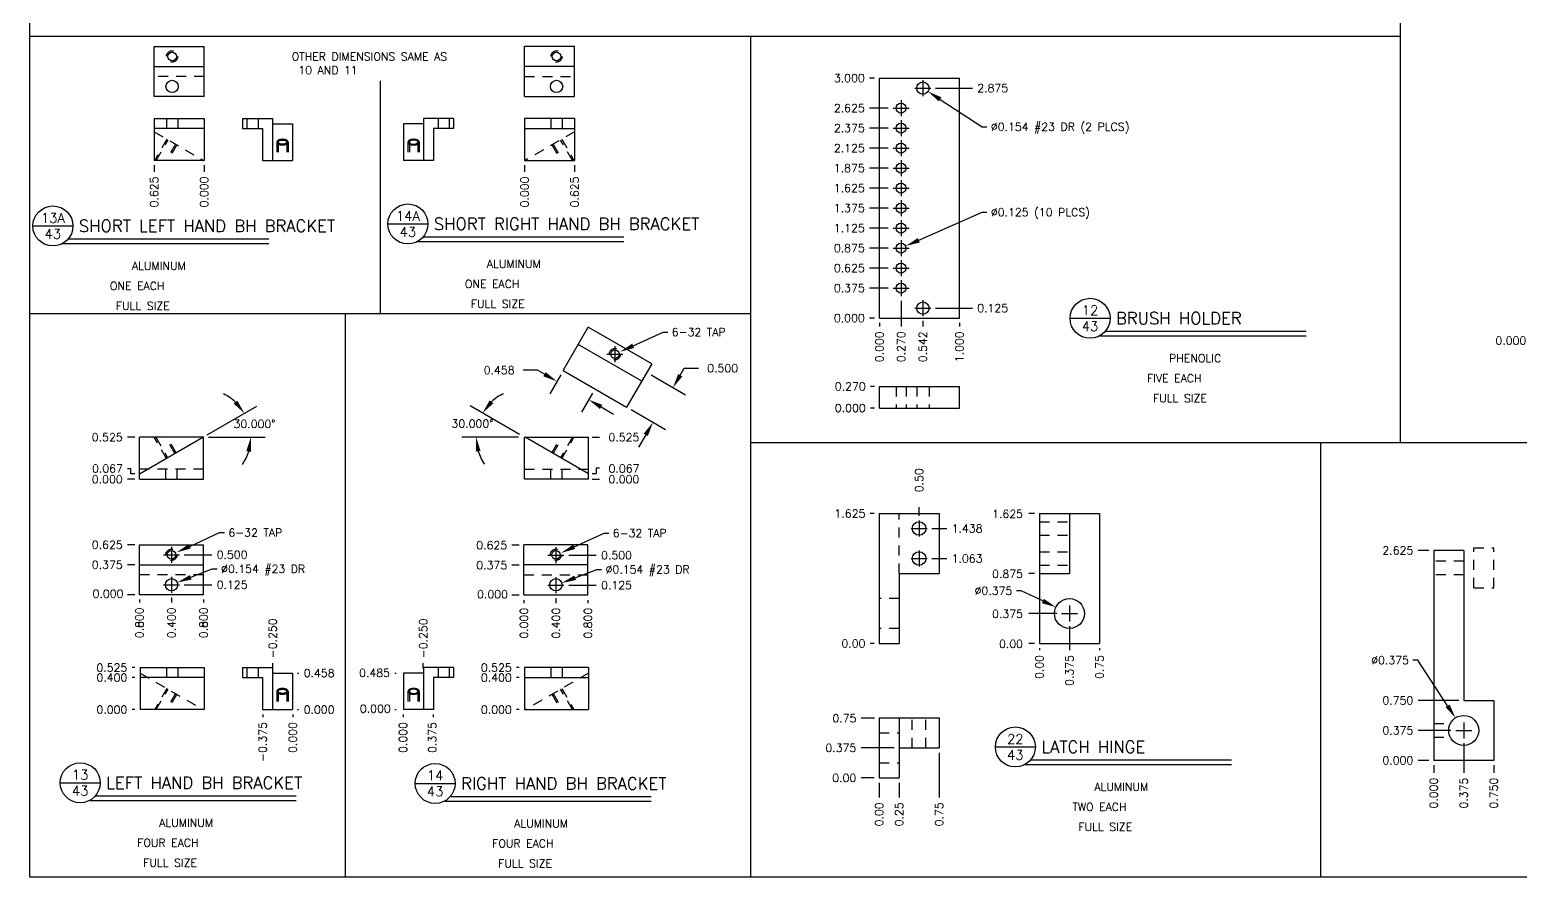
# Model space of a CAD drawing. Extents: x 0 to 33, y 0 to 21.2.
# Drawn here: x 0 to 18.62, y 0 to 10.59 of the extents above; entities that cross this region are included whole.
import ezdxf
from ezdxf.enums import TextEntityAlignment as Align

# ---------------------------------------------------------------- set-up
doc = ezdxf.new("R2010")
doc.units = 0
doc.header["$MEASUREMENT"] = 0
doc.linetypes.add('HIDDEN2', pattern=[0.1875, 0.125, -0.0625])
doc.layers.get('0').update_dxf_attribs({"linetype": 'CONTINUOUS'})
doc.layers.get('DEFPOINTS').update_dxf_attribs({"linetype": 'CONTINUOUS'})
for name, color, linetype in [('BHBRACKET', 3, 'CONTINUOUS'), ('BORDER', 5, 'CONTINUOUS'), ('BRUSHHOLDER', 3, 'CONTINUOUS'), ('DIM', 1, 'CONTINUOUS'), ('NFHIDDEN', 6, 'HIDDEN2'), ('OBJECT', 3, 'CONTINUOUS'), ('TEXT', 1, 'CONTINUOUS')]:
    doc.layers.add(name, color=color, linetype=linetype)
doc.styles.add('ROMANS', font='romans')
doc.styles.add('SIMPLEX', font='romans')
doc.dimstyles.get("Standard").update_dxf_attribs({"dimtxt": 0.1, "dimasz": 0.18, "dimexe": 0.18, "dimexo": 0.063, "dimgap": 0.1, "dimtad": 0, "dimtih": 1, "dimtoh": 1, "dimdec": 3, "dimzin": 0, "dimdsep": 46, "dimtxsty": 'SIMPLEX', "dimcen": 0.1, "dimclrd": 1, "dimclre": 1, "dimclrt": 1, "dimadec": 0, "dimazin": 0, "dimtfac": 0.8, "dimtdec": 3, "dimtofl": 0, "dimtmove": 2, "dimatfit": 3, "dimfxl": 1, "dimtolj": 1, "dimtzin": 0, "dimarcsym": 0})
doc.dimstyles.new('STANDARD$0', dxfattribs={"dimtxt": 0.1, "dimasz": 0.18, "dimexe": 0.18, "dimexo": 0.063, "dimgap": 0.1, "dimtad": 0, "dimtih": 1, "dimtoh": 1, "dimdec": 3, "dimzin": 0, "dimdsep": 46, "dimtxsty": 'SIMPLEX', "dimcen": 0.1, "dimclrd": 1, "dimclre": 1, "dimclrt": 1, "dimadec": 0, "dimazin": 0, "dimtfac": 0.8, "dimtdec": 0, "dimtofl": 0, "dimtmove": 0, "dimatfit": 0, "dimfxl": 1, "dimtolj": 1, "dimtzin": 0, "dimarcsym": 0})
doc.dimstyles.new('STANDARD$6', dxfattribs={"dimtxt": 0.1, "dimasz": 0.18, "dimexe": 0.18, "dimexo": 0.063, "dimgap": 0.1, "dimtad": 0, "dimtih": 1, "dimtoh": 1, "dimdec": 3, "dimzin": 0, "dimdsep": 46, "dimtxsty": 'SIMPLEX', "dimcen": 0.1, "dimclrd": 1, "dimclre": 1, "dimclrt": 1, "dimadec": 0, "dimazin": 0, "dimtfac": 0.8, "dimtdec": 0, "dimtofl": 0, "dimtmove": 0, "dimatfit": 3, "dimfxl": 1, "dimtolj": 1, "dimtzin": 0, "dimarcsym": 0})

# ---------------------------------------------------------------- blocks, each defined once
blk = doc.blocks.new('*D95')
at = {"color": 1, "linetype": 'ByBlock', "transparency": 16777216}
blk.add_line((43.155, 21.023), (42.856, 21.023), dxfattribs=at)
at = {"layer": 'DEFPOINTS', "color": 0, "linetype": 'ByBlock', "transparency": 16777216}
for p in [(42.856, 21.023), (43.218, 21.023), (43.218, 21.023)]:
    blk.add_point(p, dxfattribs=at)
at = {"color": 1, "linetype": 'ByBlock', "transparency": 16777216, "insert": (42.556, 21.023), "char_height": 0.1, "attachment_point": 5, "style": 'SIMPLEX'}
blk.add_mtext('\\A1;0.000', dxfattribs=at)
blk = doc.blocks.new('*D99')
at = {"color": 1, "linetype": 'ByBlock', "transparency": 16777216}
blk.add_line((43.155, 27.148), (42.856, 27.148), dxfattribs=at)
at = {"layer": 'DEFPOINTS', "color": 0, "linetype": 'ByBlock', "transparency": 16777216}
for p in [(42.856, 27.148), (43.218, 27.148), (43.218, 21.023)]:
    blk.add_point(p, dxfattribs=at)
at = {"color": 1, "linetype": 'ByBlock', "transparency": 16777216, "insert": (42.556, 27.148), "char_height": 0.1, "attachment_point": 5, "style": 'SIMPLEX'}
blk.add_mtext('\\A1;6.125', dxfattribs=at)
blk = doc.blocks.new('*D100')
at = {"color": 1, "linetype": 'ByBlock', "transparency": 16777216}
blk.add_line((43.555, 27.523), (42.856, 27.523), dxfattribs=at)
at = {"layer": 'DEFPOINTS', "color": 0, "linetype": 'ByBlock', "transparency": 16777216}
for p in [(42.856, 27.523), (43.618, 27.523), (43.218, 21.023)]:
    blk.add_point(p, dxfattribs=at)
at = {"color": 1, "linetype": 'ByBlock', "transparency": 16777216, "insert": (42.556, 27.523), "char_height": 0.1, "attachment_point": 5, "style": 'SIMPLEX'}
blk.add_mtext('\\A1;6.500', dxfattribs=at)
blk = doc.blocks.new('*D101')
at = {"color": 1, "linetype": 'ByBlock', "transparency": 16777216}
blk.add_line((43.655, 28.148), (42.856, 28.148), dxfattribs=at)
at = {"layer": 'DEFPOINTS', "color": 0, "linetype": 'ByBlock', "transparency": 16777216}
for p in [(42.856, 28.148), (43.718, 28.148), (43.218, 21.023)]:
    blk.add_point(p, dxfattribs=at)
at = {"color": 1, "linetype": 'ByBlock', "transparency": 16777216, "insert": (42.556, 28.148), "char_height": 0.1, "attachment_point": 5, "style": 'SIMPLEX'}
blk.add_mtext('\\A1;7.125', dxfattribs=at)
blk = doc.blocks.new('*D111')
at = {"color": 1, "linetype": 'ByBlock', "transparency": 16777216}
for p, q in [((2.435, 5.771), (3.055, 6.129)), ((2.451, 5.74), (3.159, 5.74))]:
    blk.add_line(p, q, dxfattribs=at)
for start, end in [(47.295, 64.5899), (325.4101, 342.705)]:
    blk.add_arc((2.38, 5.74), 0.599, start, end, dxfattribs=at)
for points in [[(2.81, 6.198), (2.763, 6.161), (2.899, 6.039)], [(2.922, 5.566), (2.981, 5.557), (2.979, 5.74)]]:
    blk.add_solid(points, dxfattribs=at)
at = {"layer": 'DEFPOINTS', "color": 0, "linetype": 'ByBlock', "transparency": 16777216}
for p in [(2.943, 5.945), (1.588, 5.74), (2.38, 5.74), (2.388, 5.74), (1.588, 5.282)]:
    blk.add_point(p, dxfattribs=at)
at = {"color": 1, "linetype": 'ByBlock', "transparency": 16777216, "insert": (3.024, 5.907), "char_height": 0.1, "attachment_point": 5, "style": 'SIMPLEX'}
blk.add_mtext('\\A1;30.000°', dxfattribs=at)
blk = doc.blocks.new('*D110')
at = {"color": 1, "linetype": 'ByBlock', "transparency": 16777216}
for p, q in [((6.337, 5.774), (5.717, 6.132)), ((6.321, 5.743), (5.613, 5.743))]:
    blk.add_line(p, q, dxfattribs=at)
for start, end in [(115.4101, 132.705), (197.295, 214.5899)]:
    blk.add_arc((6.391, 5.743), 0.599, start, end, dxfattribs=at)
for points in [[(6.009, 6.164), (5.962, 6.201), (5.873, 6.042)], [(5.79, 5.56), (5.849, 5.569), (5.793, 5.743)]]:
    blk.add_solid(points, dxfattribs=at)
at = {"layer": 'DEFPOINTS', "color": 0, "linetype": 'ByBlock', "transparency": 16777216}
for p in [(5.829, 5.947), (6.384, 5.743), (6.391, 5.743), (7.184, 5.743), (7.184, 5.285)]:
    blk.add_point(p, dxfattribs=at)
at = {"color": 1, "linetype": 'ByBlock', "transparency": 16777216, "insert": (5.747, 5.91), "char_height": 0.1, "attachment_point": 5, "style": 'SIMPLEX'}
blk.add_mtext('\\A1;30.000°', dxfattribs=at)
blk = doc.blocks.new('P-TITLE')
at = {"layer": 'OBJECT'}
for p, q in [((-1.562, -0.638), (-1.062, -0.638)), ((1.387, -0.862), (-1.188, -0.862)), ((-1.113, -0.8), (1.387, -0.8))]:
    blk.add_line(p, q, dxfattribs=at)
blk.add_circle((-1.312, -0.638), 0.25, dxfattribs=at)
at = {"layer": 'OBJECT', "style": 'ROMANS'}
for tag, p in [('NO.', (-1.312, -0.538)), ('PAGE', (-1.312, -0.738))]:
    blk.add_attdef(tag, text='', height=0.12, dxfattribs=at).set_placement(p, align=Align.MIDDLE)
for tag, p, height in [('DESCRIPTION', (-0.988, -0.712), 0.15), ('MATERIAL', (-0.325, -1.188), 0.1), ('#_REQUIRED', (-0.6, -1.438), 0.1), ('SCALE', (-0.525, -1.688), 0.1)]:
    blk.add_attdef(tag, p, '', height=height, dxfattribs=at)
at = {"layer": 'OBJECT', "style": 'ROMANS', "flags": 2}
for tag, p in [('MATERIAL:', (-1.163, -1.188)), ('REQD:', (-1.163, -1.438)), ('SCALE:', (-1.163, -1.688))]:
    blk.add_attdef(tag, p, '', height=0.1, dxfattribs=at)
blk = doc.blocks.new('*D114')
at = {"color": 1, "linetype": 'ByBlock', "transparency": 16777216}
for p, q in [((8.126, 6.275), (8.176, 6.362)), ((8.176, 6.362), (8.356, 6.362)), ((7.762, 6.278), (8.192, 6.029)), ((7.512, 5.845), (7.942, 5.596)), ((7.696, 5.53), (7.606, 5.374))]:
    blk.add_line(p, q, dxfattribs=at)
for points in [[(8.1, 6.29), (8.152, 6.26), (8.036, 6.119)], [(7.67, 5.545), (7.722, 5.515), (7.786, 5.686)]]:
    blk.add_solid(points, dxfattribs=at)
at = {"layer": 'DEFPOINTS', "color": 0, "linetype": 'ByBlock', "transparency": 16777216}
for p in [(7.707, 6.309), (8.036, 6.119), (7.457, 5.876)]:
    blk.add_point(p, dxfattribs=at)
at = {"color": 1, "linetype": 'ByBlock', "transparency": 16777216, "insert": (8.656, 6.362), "char_height": 0.1, "attachment_point": 5, "style": 'SIMPLEX'}
blk.add_mtext('\\A1;0.500', dxfattribs=at)
blk = doc.blocks.new('*D115')
at = {"color": 1, "linetype": 'ByBlock', "transparency": 16777216}
for p, q in [((6.343, 6.338), (6.163, 6.338)), ((6.43, 6.288), (6.343, 6.338)), ((6.633, 6.279), (6.496, 6.042)), ((7.029, 6.051), (6.892, 5.813)), ((7.138, 5.879), (7.294, 5.789))]:
    blk.add_line(p, q, dxfattribs=at)
for points in [[(6.445, 6.314), (6.415, 6.262), (6.586, 6.198)], [(7.153, 5.905), (7.123, 5.853), (6.982, 5.969)]]:
    blk.add_solid(points, dxfattribs=at)
at = {"layer": 'DEFPOINTS', "color": 0, "linetype": 'ByBlock', "transparency": 16777216}
for p in [(6.664, 6.334), (6.586, 6.198), (7.061, 6.105)]:
    blk.add_point(p, dxfattribs=at)
at = {"color": 1, "linetype": 'ByBlock', "transparency": 16777216, "insert": (5.863, 6.338), "char_height": 0.1, "attachment_point": 5, "style": 'SIMPLEX'}
blk.add_mtext('\\A1;0.458', dxfattribs=at)

msp = doc.modelspace()

# ---------------------------------------------------------------- linework, layer by layer
at = {"layer": 'BHBRACKET'}
for p, q in [((1.5529, 10.3846), (2.1779, 10.3846)), ((1.5529, 9.7596), (1.5529, 10.3846)), ((2.1779, 9.7596), (2.1779, 10.3846)), ((6.1812, 9.7596), (6.1812, 10.3846)), ((6.8062, 10.3846), (6.1812, 10.3846)), ((6.8062, 9.7596), (6.8062, 10.3846)), ((1.5529, 10.1346), (2.1779, 10.1346)), ((6.8062, 10.1346), (6.1812, 10.1346)), ((2.1779, 9.7596), (1.5529, 9.7596)), ((6.1812, 9.7596), (6.8062, 9.7596)), ((1.5529, 9.4848), (2.1779, 9.4848)), ((1.5529, 9.4848), (1.5529, 8.9598)), ((2.1779, 9.3598), (1.5529, 9.3598)), ((2.1779, 9.4848), (2.1779, 8.9598)), ((2.6567, 9.4848), (2.6567, 9.3598)), ((2.6567, 9.4848), (3.0317, 9.4848)), ((2.6567, 9.3598), (2.9067, 9.3598)), ((2.9067, 9.3598), (2.9067, 8.9598)), ((3.0317, 9.4848), (3.0317, 8.9598)), ((3.0317, 9.4174), (3.2817, 9.4174)), ((3.2817, 9.4174), (3.2817, 8.9598)), ((4.6702, 9.4174), (4.6702, 8.9598)), ((4.9202, 9.4174), (4.6702, 9.4174)), ((4.9202, 9.4848), (4.9202, 8.9598)), ((5.2952, 9.4848), (4.9202, 9.4848)), ((5.0452, 9.3598), (5.0452, 8.9598)), ((5.2952, 9.3598), (5.0452, 9.3598)), ((5.2952, 9.4848), (5.2952, 9.3598)), ((6.1812, 9.4848), (6.1812, 8.9598)), ((6.8062, 9.4848), (6.1812, 9.4848)), ((6.1812, 9.3598), (6.8062, 9.3598)), ((6.8062, 9.4848), (6.8062, 8.9598)), ((2.1779, 8.9598), (1.5529, 8.9598)), ((2.9067, 8.9598), (3.2817, 8.9598)), ((5.0452, 8.9598), (4.6702, 8.9598)), ((6.1812, 8.9598), (6.8062, 8.9598)), ((6.6644, 6.3339), (6.9769, 6.8751)), ((7.7695, 6.4176), (6.9769, 6.8751)), ((7.6697, 6.4751), (6.9769, 6.8751)), ((7.6445, 6.201), (6.8519, 6.6586)), ((6.6644, 6.3339), (7.457, 5.8763)), ((7.7695, 6.4176), (7.457, 5.8763)), ((2.1704, 5.4996), (1.3704, 5.4996)), ((1.3704, 5.042), (2.163, 5.4996)), ((1.3704, 4.9746), (1.3704, 5.4996)), ((2.1704, 4.9746), (2.1704, 5.4996)), ((6.1812, 4.9746), (6.1812, 5.4996)), ((6.1812, 5.4996), (6.9812, 5.4996)), ((6.9812, 5.042), (6.1887, 5.4996)), ((6.9812, 4.9746), (6.9812, 5.4996)), ((1.3704, 4.9746), (2.1704, 4.9746)), ((6.9812, 4.9746), (6.1812, 4.9746)), ((1.3704, 4.1558), (2.1704, 4.1558)), ((1.3704, 3.5308), (1.3704, 4.1558)), ((2.1704, 3.5308), (2.1704, 4.1558)), ((6.1738, 3.5308), (6.1738, 4.1558)), ((6.9738, 4.1558), (6.1738, 4.1558)), ((6.9738, 3.5308), (6.9738, 4.1558)), ((1.3704, 3.9058), (2.1704, 3.9058)), ((6.9738, 3.9058), (6.1738, 3.9058)), ((2.1704, 3.5308), (1.3704, 3.5308)), ((6.1738, 3.5308), (6.9738, 3.5308)), ((1.3779, 2.6195), (2.1779, 2.6195)), ((1.3779, 2.6195), (1.3779, 2.0945)), ((2.1779, 2.6195), (2.1779, 2.0945)), ((2.6567, 2.6195), (3.0317, 2.6195)), ((2.6567, 2.6195), (2.6567, 2.4945)), ((3.0317, 2.6195), (3.0317, 2.0945)), ((5.2952, 2.6195), (4.9202, 2.6195)), ((4.9202, 2.6195), (4.9202, 2.0945)), ((5.2952, 2.6195), (5.2952, 2.4945)), ((6.9812, 2.6195), (6.1812, 2.6195)), ((6.1812, 2.6195), (6.1812, 2.0945)), ((6.9812, 2.6195), (6.9812, 2.0945)), ((2.1779, 2.4945), (1.3779, 2.4945)), ((2.6567, 2.4945), (2.9067, 2.4945)), ((2.9067, 2.4945), (2.9067, 2.0945)), ((3.0317, 2.5521), (3.2817, 2.5521)), ((3.2817, 2.5521), (3.2817, 2.0945)), ((4.9202, 2.5521), (4.6702, 2.5521)), ((4.6702, 2.5521), (4.6702, 2.0945)), ((5.2952, 2.4945), (5.0452, 2.4945)), ((5.0452, 2.4945), (5.0452, 2.0945)), ((6.1812, 2.4945), (6.9812, 2.4945)), ((2.1779, 2.0945), (1.3779, 2.0945)), ((2.9067, 2.0945), (3.2817, 2.0945)), ((5.0452, 2.0945), (4.6702, 2.0945)), ((6.1812, 2.0945), (6.9812, 2.0945))]:
    msp.add_line(p, q, dxfattribs=at)
for points in [[(3.1567, 9.162, -0.0510993), (3.1351, 9.1642, -0.0649481), (3.119, 9.1698, -0.1042029), (3.1067, 9.1796, -0.1747045), (3.1034, 9.1886, -0.1747045), (3.1067, 9.1976, -0.1042029), (3.119, 9.2074, -0.0649481), (3.1351, 9.213, -0.0510993), (3.1567, 9.2152, -0.0510993), (3.1782, 9.213, -0.0649481), (3.1943, 9.2074, -0.1042029), (3.2067, 9.1976, -0.1747045), (3.2099, 9.1886, -0.1747045), (3.2067, 9.1796, -0.1042029), (3.1943, 9.1698, -0.0649481), (3.1782, 9.1642, -0.0510993)], [(4.7952, 9.162, 0.0510993), (4.8167, 9.1642, 0.0649481), (4.8328, 9.1698, 0.1042029), (4.8452, 9.1796, 0.1747045), (4.8484, 9.1886, 0.1747045), (4.8452, 9.1976, 0.1042029), (4.8328, 9.2074, 0.0649481), (4.8167, 9.213, 0.0510993), (4.7952, 9.2152, 0.0510993), (4.7736, 9.213, 0.0649481), (4.7575, 9.2074, 0.1042029), (4.7452, 9.1976, 0.1747045), (4.7419, 9.1886, 0.1747045), (4.7452, 9.1796, 0.1042029), (4.7575, 9.1698, 0.0649481), (4.7736, 9.1642, 0.0510993)], [(3.1567, 2.2966, -0.0510993), (3.1351, 2.2988, -0.0649481), (3.119, 2.3044, -0.1042029), (3.1067, 2.3142, -0.1747045), (3.1034, 2.3233, -0.1747045), (3.1067, 2.3323, -0.1042029), (3.119, 2.3421, -0.0649481), (3.1351, 2.3477, -0.0510993), (3.1567, 2.3499, -0.0510993), (3.1782, 2.3477, -0.0649481), (3.1943, 2.3421, -0.1042029), (3.2067, 2.3323, -0.1747045), (3.2099, 2.3233, -0.1747045), (3.2067, 2.3142, -0.1042029), (3.1943, 2.3044, -0.0649481), (3.1782, 2.2988, -0.0510993)], [(4.7952, 2.2966, 0.0510993), (4.8167, 2.2988, 0.0649481), (4.8328, 2.3044, 0.1042029), (4.8452, 2.3142, 0.1747045), (4.8484, 2.3233, 0.1747045), (4.8452, 2.3323, 0.1042029), (4.8328, 2.3421, 0.0649481), (4.8167, 2.3477, 0.0510993), (4.7952, 2.3499, 0.0510993), (4.7736, 2.3477, 0.0649481), (4.7575, 2.3421, 0.1042029), (4.7452, 2.3323, 0.1747045), (4.7419, 2.3233, 0.1747045), (4.7452, 2.3142, 0.1042029), (4.7575, 2.3044, 0.0649481), (4.7736, 2.2988, 0.0510993)]]:
    msp.add_lwpolyline(points, format="xyb", close=True, dxfattribs=at)
for centre, radius in [((1.7779, 10.2596), 0.0532), ((6.5812, 10.2596), 0.0532), ((1.7779, 9.8846), 0.077), ((6.5812, 9.8846), 0.077), ((7.3107, 6.5381), 0.0532), ((1.7704, 4.0308), 0.0532), ((6.5738, 4.0308), 0.0532), ((1.7704, 3.6558), 0.077), ((6.5738, 3.6558), 0.077)]:
    msp.add_circle(centre, radius, dxfattribs=at)
at = {"layer": 'BORDER'}
for p, q in [((17.125, 5.4354), (17.125, 15.516)), ((0, 10.512), (17.125, 10.512)), ((9.0055, 10.512), (9.0055, 0)), ((4.3829, 7.0437), (4.3829, 9.9567)), ((9.0055, 7.0437), (0, 7.0437)), ((3.9462, 0), (3.9462, 7.0437)), ((9.0055, 5.4354), (20.118, 5.4354)), ((16.1306, 0), (16.1306, 5.4354))]:
    msp.add_line(p, q, dxfattribs=at)
msp.add_lwpolyline([(0, 0), (0, 21), (33, 21), (33, 0)], close=True, dxfattribs=at)
at = {"layer": 'BRUSHHOLDER'}
for p, q in [((10.6151, 6.9892), (10.6151, 9.9892)), ((10.6151, 9.9892), (11.6151, 9.9892)), ((11.6151, 6.9892), (11.6151, 9.9892)), ((10.6151, 6.9892), (11.6151, 6.9892)), ((10.6151, 6.1349), (11.6151, 6.1349)), ((10.6151, 5.8649), (10.6151, 6.1349)), ((11.6151, 5.8649), (11.6151, 6.1349)), ((10.6151, 5.8649), (11.6151, 5.8649))]:
    msp.add_line(p, q, dxfattribs=at)
for centre, radius in [((11.1575, 9.8642), 0.077), ((10.8851, 9.6142), 0.0625), ((10.8851, 9.3642), 0.0625), ((10.8851, 9.1142), 0.0625), ((10.8851, 8.8642), 0.0625), ((10.8851, 8.6142), 0.0625), ((10.8851, 8.3642), 0.0625), ((10.8851, 8.1142), 0.0625), ((10.8851, 7.8642), 0.0625), ((10.8851, 7.6142), 0.0625), ((10.8851, 7.3642), 0.0625), ((11.1575, 7.1142), 0.077)]:
    msp.add_circle(centre, radius, dxfattribs=at)
at = {"layer": 'DIM'}
for p, q in [((10.5551, 9.9892), (10.4916, 9.9892)), ((11.1575, 9.9642), (11.1575, 9.7642)), ((10.8851, 9.7142), (10.8851, 9.5142)), ((11.0575, 9.8642), (11.2575, 9.8642)), ((11.3175, 9.8642), (11.777, 9.8642)), ((11.3726, 9.7235), (11.8972, 9.3805)), ((10.7251, 9.6142), (10.4916, 9.6142)), ((10.7851, 9.6142), (10.9851, 9.6142)), ((10.7251, 9.3642), (10.4916, 9.3642)), ((10.7851, 9.3642), (10.9851, 9.3642)), ((10.8851, 9.4642), (10.8851, 9.2642)), ((11.8972, 9.3805), (11.9572, 9.3805)), ((10.8851, 9.2142), (10.8851, 9.0142)), ((10.7251, 9.1142), (10.4916, 9.1142)), ((10.7851, 9.1142), (10.9851, 9.1142)), ((10.8851, 8.9642), (10.8851, 8.7642)), ((1.5529, 8.8998), (1.5529, 8.8185)), ((2.1779, 8.8998), (2.1779, 8.8185)), ((6.1812, 8.8998), (6.1812, 8.8185)), ((6.8062, 8.8998), (6.8062, 8.8185)), ((10.7251, 8.8642), (10.4916, 8.8642)), ((10.7851, 8.8642), (10.9851, 8.8642)), ((10.7251, 8.6142), (10.4916, 8.6142)), ((10.7851, 8.6142), (10.9851, 8.6142)), ((10.8851, 8.7142), (10.8851, 8.5142)), ((10.8851, 8.4642), (10.8851, 8.2642)), ((10.7251, 8.3642), (10.4916, 8.3642)), ((10.7851, 8.3642), (10.9851, 8.3642)), ((10.8851, 8.2142), (10.8851, 8.0142)), ((11.1069, 7.9623), (11.8972, 8.3119)), ((11.8972, 8.3119), (11.9572, 8.3119)), ((10.7251, 8.1142), (10.4916, 8.1142)), ((10.7851, 8.1142), (10.9851, 8.1142)), ((10.7251, 7.8642), (10.4916, 7.8642)), ((10.7851, 7.8642), (10.9851, 7.8642)), ((10.8851, 7.9642), (10.8851, 7.7642)), ((10.8851, 7.7142), (10.8851, 7.5142)), ((10.7251, 7.6142), (10.4916, 7.6142)), ((10.7851, 7.6142), (10.9851, 7.6142)), ((10.8851, 7.4642), (10.8851, 7.2642)), ((10.7251, 7.3642), (10.4916, 7.3642)), ((10.7851, 7.3642), (10.9851, 7.3642)), ((10.8851, 7.2042), (10.8851, 6.883)), ((11.0575, 7.1142), (11.2575, 7.1142)), ((11.1575, 7.2142), (11.1575, 7.0142)), ((11.3175, 7.1142), (11.777, 7.1142)), ((10.5551, 6.9892), (10.4916, 6.9892)), ((10.6151, 6.9292), (10.6151, 6.883)), ((11.1575, 6.9542), (11.1575, 6.883)), ((11.6151, 6.9292), (11.6151, 6.883)), ((7.538, 6.6428), (7.911, 6.8145)), ((7.911, 6.8145), (7.971, 6.8145)), ((7.2107, 6.5381), (7.4107, 6.5381)), ((7.3107, 6.6381), (7.3107, 6.4381)), ((10.5551, 6.1349), (10.5036, 6.1349)), ((10.5551, 5.8649), (10.5036, 5.8649)), ((1.3104, 5.4996), (1.2206, 5.4996)), ((7.0264, 5.5023), (7.1162, 5.5023)), ((1.2206, 5.1084), (1.26, 5.1084)), ((1.26, 5.1084), (1.26, 5.042)), ((1.3104, 5.042), (1.26, 5.042)), ((7.0264, 5.0447), (7.0768, 5.0447)), ((7.0768, 5.1111), (7.0768, 5.0447)), ((7.1162, 5.1111), (7.0768, 5.1111)), ((1.3104, 4.9746), (1.2206, 4.9746)), ((7.0264, 4.9773), (7.1162, 4.9773)), ((10.5509, 4.5463), (10.4997, 4.5463)), ((11.1109, 4.5188), (11.1109, 4.6266)), ((12.5544, 4.5463), (12.4797, 4.5463)), ((1.9977, 4.1355), (2.3707, 4.3072)), ((2.3707, 4.3072), (2.4307, 4.3072)), ((6.8011, 4.1295), (7.1741, 4.3012)), ((7.1741, 4.3012), (7.2341, 4.3012)), ((11.0109, 4.3588), (11.2109, 4.3588)), ((11.1109, 4.4588), (11.1109, 4.2588)), ((11.2709, 4.3588), (11.457, 4.3588)), ((1.3104, 4.1558), (1.2206, 4.1558)), ((1.7704, 4.1308), (1.7704, 3.9308)), ((6.1138, 4.1498), (6.024, 4.1498)), ((6.5738, 4.1248), (6.5738, 3.9248)), ((1.6704, 4.0308), (1.8704, 4.0308)), ((1.9304, 4.0308), (2.2744, 4.0308)), ((6.4738, 4.0248), (6.6738, 4.0248)), ((6.7338, 4.0248), (7.0778, 4.0248)), ((11.0109, 3.9838), (11.2109, 3.9838)), ((11.1109, 4.0838), (11.1109, 3.8838)), ((11.2709, 3.9838), (11.457, 3.9838)), ((17.4797, 4.0851), (17.3447, 4.0851)), ((1.3104, 3.9058), (1.2206, 3.9058)), ((1.7704, 3.7558), (1.7704, 3.5558)), ((2.01, 3.7488), (2.2802, 3.8536)), ((2.2802, 3.8536), (2.3402, 3.8536)), ((6.1138, 3.8998), (6.024, 3.8998)), ((6.5738, 3.7498), (6.5738, 3.5498)), ((6.8134, 3.7427), (7.0836, 3.8476)), ((7.0836, 3.8476), (7.1436, 3.8476)), ((12.5544, 3.7963), (12.4797, 3.7963)), ((1.6704, 3.6558), (1.8704, 3.6558)), ((1.9304, 3.6558), (2.2744, 3.6558)), ((6.4738, 3.6498), (6.6738, 3.6498)), ((6.7338, 3.6498), (7.0778, 3.6498)), ((12.3858, 3.5805), (12.3258, 3.5805)), ((12.6569, 3.4528), (12.3858, 3.5805)), ((1.3104, 3.5308), (1.2206, 3.5308)), ((1.3704, 3.4708), (1.3704, 3.4333)), ((1.3704, 3.4708), (1.3704, 3.4333)), ((1.7704, 3.4958), (1.7704, 3.4333)), ((2.1704, 3.4708), (2.1704, 3.4333)), ((6.1138, 3.5248), (6.024, 3.5248)), ((6.1738, 3.4648), (6.1738, 3.4272)), ((6.1738, 3.4648), (6.1738, 3.4272)), ((6.5738, 3.4898), (6.5738, 3.4272)), ((6.9738, 3.4648), (6.9738, 3.4272)), ((12.9894, 3.3963), (12.9894, 3.1963)), ((12.8294, 3.2963), (12.4797, 3.2963)), ((12.8894, 3.2963), (13.0894, 3.2963)), ((12.9894, 3.1363), (12.9894, 2.8378)), ((10.5509, 2.9213), (10.4997, 2.9213)), ((12.5544, 2.9213), (12.4797, 2.9213)), ((12.6144, 2.8613), (12.6144, 2.8378)), ((13.3644, 2.8613), (13.3644, 2.8378)), ((1.3104, 2.6195), (1.2785, 2.6195)), ((3.0347, 2.6121), (3.0347, 2.6775)), ((4.9152, 2.6121), (4.9152, 2.6775)), ((6.1138, 2.6195), (6.0819, 2.6195)), ((17.3405, 2.7122), (17.2805, 2.7122)), ((17.7134, 2.1426), (17.3405, 2.7122)), ((1.3104, 2.4945), (1.2785, 2.4945)), ((3.3447, 2.5521), (3.3615, 2.5521)), ((4.5601, 2.5521), (4.5769, 2.5521)), ((6.1138, 2.4945), (6.0819, 2.4945)), ((1.3104, 2.0945), (1.2785, 2.0945)), ((3.3447, 2.0945), (3.3615, 2.0945)), ((4.5601, 2.0945), (4.5769, 2.0945)), ((6.1138, 2.0945), (6.0819, 2.0945)), ((17.8547, 2.2101), (17.3447, 2.2101)), ((2.9097, 2.0345), (2.9097, 1.9988)), ((3.2847, 2.0345), (3.2847, 1.9988)), ((4.6652, 2.0345), (4.6652, 1.9988)), ((5.0402, 2.0345), (5.0402, 1.9988)), ((10.553, 1.9862), (10.3875, 1.9862)), ((17.9147, 1.9351), (17.9147, 1.7351)), ((17.7547, 1.8351), (17.3447, 1.8351)), ((17.8147, 1.8351), (18.0147, 1.8351)), ((10.8009, 1.6162), (10.3854, 1.6162)), ((11.3609, 1.5562), (11.3609, 0.9955)), ((17.9147, 1.6751), (17.9147, 1.3042)), ((17.4797, 1.4601), (17.3447, 1.4601)), ((17.5397, 1.4001), (17.5397, 1.3042)), ((18.2897, 1.4001), (18.2897, 1.3042)), ((10.5509, 1.2412), (10.3854, 1.2412)), ((10.6109, 1.1812), (10.6109, 0.9955)), ((10.8609, 1.1812), (10.8609, 0.9955))]:
    msp.add_line(p, q, dxfattribs=at)
for points in [[(11.3562, 9.6984), (11.3891, 9.7487), (11.222, 9.8221)], [(11.119, 7.9349), (11.0948, 7.9897), (10.9423, 7.8895)], [(7.5505, 6.6155), (7.5254, 6.67), (7.3745, 6.5675)], [(2.0103, 4.1082), (1.9852, 4.1627), (1.8342, 4.0602)], [(6.8137, 4.1022), (6.7886, 4.1567), (6.6376, 4.0542)], [(2.0209, 3.7208), (1.9992, 3.7767), (1.8422, 3.6836)], [(6.8243, 3.7147), (6.8026, 3.7707), (6.6456, 3.6776)], [(12.6697, 3.48), (12.6442, 3.4257), (12.8198, 3.3761)], [(17.7385, 2.159), (17.6883, 2.1261), (17.812, 1.992)]]:
    msp.add_solid(points, dxfattribs=at)
at = {"layer": 'NFHIDDEN'}
for p, q in [((2.1779, 10.0096), (1.5529, 10.0096)), ((6.1812, 10.0096), (6.8062, 10.0096)), ((1.5529, 9.3163), (2.1704, 8.9598)), ((1.7076, 9.4848), (1.7076, 9.3598)), ((1.8481, 9.4848), (1.8481, 9.3598)), ((2.7114, 9.4848), (2.7114, 9.3598)), ((2.8519, 9.4848), (2.8519, 9.3598)), ((5.0999, 9.4848), (5.0999, 9.3598)), ((5.2404, 9.4848), (5.2404, 9.3598)), ((6.8062, 9.3163), (6.1887, 8.9598)), ((6.511, 9.4848), (6.511, 9.3598)), ((6.6515, 9.4848), (6.6515, 9.3598)), ((1.7133, 9.2237), (1.5609, 8.9598)), ((1.5806, 8.9598), (1.728, 9.2152)), ((1.8203, 9.162), (1.7035, 8.9598)), ((1.835, 9.1535), (1.7232, 8.9598)), ((3.0864, 9.1886), (3.0864, 8.9598)), ((3.1034, 9.1886), (3.1034, 8.9598)), ((3.2099, 9.1886), (3.2099, 8.9598)), ((3.2269, 9.1886), (3.2269, 8.9598)), ((4.7249, 9.1886), (4.7249, 8.9598)), ((4.7419, 9.1886), (4.7419, 8.9598)), ((4.8484, 9.1886), (4.8484, 8.9598)), ((4.8654, 9.1886), (4.8654, 8.9598)), ((6.5241, 9.1535), (6.6359, 8.9598)), ((6.5388, 9.162), (6.6556, 8.9598)), ((6.7785, 8.9598), (6.6311, 9.2152)), ((6.6458, 9.2237), (6.7982, 8.9598)), ((10.8226, 6.1349), (10.8226, 5.8649)), ((10.9476, 6.1349), (10.9476, 5.8649)), ((11.0805, 6.1349), (11.0805, 5.8649)), ((11.2345, 6.1349), (11.2345, 5.8649)), ((1.7059, 5.2357), (1.5535, 5.4996)), ((1.5731, 5.4996), (1.7206, 5.2442)), ((1.8128, 5.2974), (1.6961, 5.4996)), ((1.8275, 5.3059), (1.7157, 5.4996)), ((6.5241, 5.3059), (6.6359, 5.4996)), ((6.5388, 5.2974), (6.6556, 5.4996)), ((6.7785, 5.4996), (6.6311, 5.2442)), ((6.6458, 5.2357), (6.7982, 5.4996)), ((2.1704, 5.0996), (1.3704, 5.0996)), ((1.7002, 4.9746), (1.7002, 5.0996)), ((1.8407, 4.9746), (1.8407, 5.0996)), ((6.1812, 5.0996), (6.9812, 5.0996)), ((6.511, 4.9746), (6.511, 5.0996)), ((6.6515, 4.9746), (6.6515, 5.0996)), ((10.8609, 3.7963), (10.8609, 4.5463)), ((12.6144, 4.4438), (12.9894, 4.4438)), ((12.6144, 4.2738), (12.9894, 4.2738)), ((18.0425, 3.6164), (18.0425, 4.1164)), ((18.0425, 4.1164), (18.2925, 4.1164)), ((18.2925, 3.6164), (18.2925, 4.1164)), ((12.6144, 4.0688), (12.9894, 4.0688)), ((17.9147, 3.9514), (17.5397, 3.9514)), ((2.1704, 3.7808), (1.3704, 3.7808)), ((6.1738, 3.7808), (6.9738, 3.7808)), ((12.6144, 3.8988), (12.9894, 3.8988)), ((17.9147, 3.7814), (17.5397, 3.7814)), ((18.0425, 3.6164), (18.2925, 3.6164)), ((10.8609, 3.4838), (10.6109, 3.4838)), ((10.8609, 3.1088), (10.6109, 3.1088)), ((1.7076, 2.6195), (1.7076, 2.4945)), ((1.8481, 2.6195), (1.8481, 2.4945)), ((2.7114, 2.6195), (2.7114, 2.4945)), ((2.8519, 2.6195), (2.8519, 2.4945)), ((5.0999, 2.6195), (5.0999, 2.4945)), ((5.2404, 2.6195), (5.2404, 2.4945)), ((6.511, 2.6195), (6.511, 2.4945)), ((6.6515, 2.6195), (6.6515, 2.4945)), ((1.3779, 2.5521), (2.1704, 2.0945)), ((6.9812, 2.5521), (6.1887, 2.0945)), ((1.7133, 2.3584), (1.5609, 2.0945)), ((1.5806, 2.0945), (1.728, 2.3499)), ((1.8203, 2.2966), (1.7035, 2.0945)), ((1.835, 2.2881), (1.7232, 2.0945)), ((3.0864, 2.3233), (3.0864, 2.0945)), ((3.1034, 2.3233), (3.1034, 2.0945)), ((3.2099, 2.3233), (3.2099, 2.0945)), ((3.2269, 2.3233), (3.2269, 2.0945)), ((4.7249, 2.3233), (4.7249, 2.0945)), ((4.7419, 2.3233), (4.7419, 2.0945)), ((4.8484, 2.3233), (4.8484, 2.0945)), ((4.8654, 2.3233), (4.8654, 2.0945)), ((6.5241, 2.2881), (6.6359, 2.0945)), ((6.5388, 2.2966), (6.6556, 2.0945)), ((6.7785, 2.0945), (6.6311, 2.3499)), ((6.6458, 2.3584), (6.7982, 2.0945)), ((11.0259, 1.6162), (11.0259, 1.9912)), ((11.1959, 1.6162), (11.1959, 1.9912)), ((17.5397, 1.9201), (17.7476, 1.9201)), ((10.6109, 1.8037), (10.8609, 1.8037)), ((17.5397, 1.7501), (17.7476, 1.7501)), ((10.6109, 1.4287), (10.8609, 1.4287))]:
    msp.add_line(p, q, dxfattribs=at)
for points in [[(3.1567, 9.2237, -0.0510993), (3.1851, 9.2208, -0.0649481), (3.2064, 9.2134, -0.1042029), (3.2226, 9.2005, -0.1747045), (3.2269, 9.1886, -0.1747045), (3.2226, 9.1767, -0.1042029), (3.2064, 9.1637, -0.0649481), (3.1851, 9.1564, -0.0510993), (3.1567, 9.1535, -0.0510993), (3.1283, 9.1564, -0.0649481), (3.107, 9.1637, -0.1042029), (3.0907, 9.1767, -0.1747045), (3.0864, 9.1886, -0.1747045), (3.0907, 9.2005, -0.1042029), (3.107, 9.2134, -0.0649481), (3.1283, 9.2208, -0.0510993)], [(4.7952, 9.2237, 0.0510993), (4.7667, 9.2208, 0.0649481), (4.7455, 9.2134, 0.1042029), (4.7292, 9.2005, 0.1747045), (4.7249, 9.1886, 0.1747045), (4.7292, 9.1767, 0.1042029), (4.7455, 9.1637, 0.0649481), (4.7667, 9.1564, 0.0510993), (4.7952, 9.1535, 0.0510993), (4.8236, 9.1564, 0.0649481), (4.8448, 9.1637, 0.1042029), (4.8611, 9.1767, 0.1747045), (4.8654, 9.1886, 0.1747045), (4.8611, 9.2005, 0.1042029), (4.8448, 9.2134, 0.0649481), (4.8236, 9.2208, 0.0510993)], [(3.1567, 2.3584, -0.0510993), (3.1851, 2.3555, -0.0649481), (3.2064, 2.3481, -0.1042029), (3.2226, 2.3352, -0.1747045), (3.2269, 2.3233, -0.1747045), (3.2226, 2.3114, -0.1042029), (3.2064, 2.2984, -0.0649481), (3.1851, 2.291, -0.0510993), (3.1567, 2.2881, -0.0510993), (3.1283, 2.291, -0.0649481), (3.107, 2.2984, -0.1042029), (3.0907, 2.3114, -0.1747045), (3.0864, 2.3233, -0.1747045), (3.0907, 2.3352, -0.1042029), (3.107, 2.3481, -0.0649481), (3.1283, 2.3555, -0.0510993)], [(4.7952, 2.3584, 0.0510993), (4.7667, 2.3555, 0.0649481), (4.7455, 2.3481, 0.1042029), (4.7292, 2.3352, 0.1747045), (4.7249, 2.3233, 0.1747045), (4.7292, 2.3114, 0.1042029), (4.7455, 2.2984, 0.0649481), (4.7667, 2.291, 0.0510993), (4.7952, 2.2881, 0.0510993), (4.8236, 2.291, 0.0649481), (4.8448, 2.2984, 0.1042029), (4.8611, 2.3114, 0.1747045), (4.8654, 2.3233, 0.1747045), (4.8611, 2.3352, 0.1042029), (4.8448, 2.3481, 0.0649481), (4.8236, 2.3555, 0.0510993)]]:
    msp.add_lwpolyline(points, format="xyb", close=True, dxfattribs=at)
for centre in [(1.7779, 10.2596), (6.5812, 10.2596), (7.3107, 6.5381), (1.7704, 4.0308), (6.5738, 4.0308)]:
    msp.add_circle(centre, 0.0703, dxfattribs=at)
at = {"layer": 'OBJECT'}
for p, q in [((10.6109, 4.5463), (11.3609, 4.5463)), ((10.6109, 4.5463), (10.6109, 2.9213)), ((11.3609, 4.5463), (11.3609, 3.7963)), ((12.6144, 4.5463), (13.3644, 4.5463)), ((12.6144, 4.5463), (13.3644, 4.5463)), ((12.6144, 4.5463), (12.6144, 2.9213)), ((12.9894, 4.5463), (12.9894, 3.7963)), ((13.3644, 4.5463), (13.3644, 2.9213)), ((17.5397, 4.0851), (17.5397, 1.4601)), ((17.9147, 4.0851), (17.5397, 4.0851)), ((17.9147, 4.0851), (17.9147, 2.2101)), ((10.8609, 3.7963), (10.8609, 2.9213)), ((10.8609, 3.7963), (11.3609, 3.7963)), ((12.6144, 3.7963), (12.9894, 3.7963)), ((10.6109, 2.9213), (10.8609, 2.9213)), ((12.6144, 2.9213), (13.3644, 2.9213)), ((17.9147, 2.2101), (18.2897, 2.2101)), ((18.2897, 2.2101), (18.2897, 1.4601)), ((10.6109, 1.9912), (11.3609, 1.9912)), ((10.6109, 1.9912), (10.6109, 1.2412)), ((10.8609, 1.9912), (10.8609, 1.2412)), ((11.3609, 1.9912), (11.3609, 1.6162)), ((10.8609, 1.6162), (11.3609, 1.6162)), ((18.2897, 1.4601), (17.5397, 1.4601)), ((10.6109, 1.2412), (10.8609, 1.2412))]:
    msp.add_line(p, q, dxfattribs=at)
for centre, radius in [((11.1109, 4.3588), 0.085), ((11.1109, 3.9838), 0.085), ((12.9894, 3.2963), 0.1875), ((17.9147, 1.8351), 0.1875)]:
    msp.add_circle(centre, radius, dxfattribs=at)

# ---------------------------------------------------------------- block references
at = {"layer": 'BORDER'}
ref = msp.add_blockref('P-TITLE', (1.6007, 8.7785), dxfattribs=at)
ref.add_attrib('SCALE', 'FULL SIZE', (1.0757, 7.091), dxfattribs={"layer": 'TEXT', "height": 0.1, "style": 'ROMANS'})
ref.add_attrib('#_REQUIRED', 'ONE EACH', (1.0007, 7.3405), dxfattribs={"layer": 'TEXT', "height": 0.1, "style": 'ROMANS'})
ref.add_attrib('MATERIAL', 'ALUMINUM', (1.2757, 7.591), dxfattribs={"layer": 'TEXT', "height": 0.1, "style": 'ROMANS'})
ref.add_attrib('NO.', '13A', dxfattribs={"layer": 'TEXT', "height": 0.12, "style": 'ROMANS'}).set_placement((0.2882, 8.241), align=Align.MIDDLE)
ref.add_attrib('DESCRIPTION', 'SHORT LEFT HAND BH BRACKET', (0.6132, 8.066), dxfattribs={"layer": 'OBJECT', "height": 0.15, "style": 'ROMANS'})
ref.add_attrib('PAGE', '43', dxfattribs={"layer": 'TEXT', "height": 0.12, "style": 'ROMANS'}).set_placement((0.2882, 8.041), align=Align.MIDDLE)
ref = msp.add_blockref('P-TITLE', (6.0356, 8.8038), dxfattribs=at)
ref.add_attrib('SCALE', 'FULL SIZE', (5.5106, 7.1163), dxfattribs={"layer": 'TEXT', "height": 0.1, "style": 'ROMANS'})
ref.add_attrib('#_REQUIRED', 'ONE EACH', (5.4356, 7.3658), dxfattribs={"layer": 'TEXT', "height": 0.1, "style": 'ROMANS'})
ref.add_attrib('MATERIAL', 'ALUMINUM', (5.7106, 7.6163), dxfattribs={"layer": 'TEXT', "height": 0.1, "style": 'ROMANS'})
ref.add_attrib('NO.', '14A', dxfattribs={"layer": 'TEXT', "height": 0.12, "style": 'ROMANS'}).set_placement((4.7231, 8.2663), align=Align.MIDDLE)
ref.add_attrib('DESCRIPTION', 'SHORT RIGHT HAND BH BRACKET', (5.0481, 8.0913), dxfattribs={"layer": 'OBJECT', "height": 0.15, "style": 'ROMANS'})
ref.add_attrib('PAGE', '43', dxfattribs={"layer": 'TEXT', "height": 0.12, "style": 'ROMANS'}).set_placement((4.7231, 8.0663), align=Align.MIDDLE)
ref = msp.add_blockref('P-TITLE', (14.5587, 7.6245), dxfattribs=at)
ref.add_attrib('SCALE', 'FULL SIZE', (14.0337, 5.937), dxfattribs={"layer": 'TEXT', "height": 0.1, "style": 'ROMANS'})
ref.add_attrib('#_REQUIRED', 'FIVE EACH', (13.9587, 6.1865), dxfattribs={"layer": 'TEXT', "height": 0.1, "style": 'ROMANS'})
ref.add_attrib('MATERIAL', 'PHENOLIC', (14.2337, 6.437), dxfattribs={"layer": 'TEXT', "height": 0.1, "style": 'ROMANS'})
ref.add_attrib('NO.', '12', dxfattribs={"layer": 'TEXT', "height": 0.12, "style": 'ROMANS'}).set_placement((13.2462, 7.087), align=Align.MIDDLE)
ref.add_attrib('DESCRIPTION', 'BRUSH HOLDER', (13.5712, 6.912), dxfattribs={"layer": 'OBJECT', "height": 0.15, "style": 'ROMANS'})
ref.add_attrib('PAGE', '43', dxfattribs={"layer": 'TEXT', "height": 0.12, "style": 'ROMANS'}).set_placement((13.2462, 6.887), align=Align.MIDDLE)
ref = msp.add_blockref('P-TITLE', (13.6253, 2.2664), dxfattribs=at)
ref.add_attrib('SCALE', 'FULL SIZE', (13.1003, 0.5789), dxfattribs={"layer": 'TEXT', "height": 0.1, "style": 'ROMANS'})
ref.add_attrib('#_REQUIRED', 'TWO EACH', (13.0253, 0.8284), dxfattribs={"layer": 'TEXT', "height": 0.1, "style": 'ROMANS'})
ref.add_attrib('MATERIAL', 'ALUMINUM', (13.3003, 1.0789), dxfattribs={"layer": 'TEXT', "height": 0.1, "style": 'ROMANS'})
ref.add_attrib('NO.', '22', dxfattribs={"layer": 'TEXT', "height": 0.12, "style": 'ROMANS'}).set_placement((12.3128, 1.7289), align=Align.MIDDLE)
ref.add_attrib('DESCRIPTION', 'LATCH HINGE', (12.6378, 1.5539), dxfattribs={"layer": 'OBJECT', "height": 0.15, "style": 'ROMANS'})
ref.add_attrib('PAGE', '43', dxfattribs={"layer": 'TEXT', "height": 0.12, "style": 'ROMANS'}).set_placement((12.3128, 1.5289), align=Align.MIDDLE)
ref = msp.add_blockref('P-TITLE', (1.9416, 1.8184), dxfattribs=at)
ref.add_attrib('SCALE', 'FULL SIZE', (1.4166, 0.1309), dxfattribs={"layer": 'TEXT', "height": 0.1, "style": 'ROMANS'})
ref.add_attrib('#_REQUIRED', 'FOUR EACH', (1.3416, 0.3805), dxfattribs={"layer": 'TEXT', "height": 0.1, "style": 'ROMANS'})
ref.add_attrib('MATERIAL', 'ALUMINUM', (1.6166, 0.6309), dxfattribs={"layer": 'TEXT', "height": 0.1, "style": 'ROMANS'})
ref.add_attrib('NO.', '13', dxfattribs={"layer": 'TEXT', "height": 0.12, "style": 'ROMANS'}).set_placement((0.6291, 1.2809), align=Align.MIDDLE)
ref.add_attrib('DESCRIPTION', 'LEFT HAND BH BRACKET', (0.9541, 1.1059), dxfattribs={"layer": 'OBJECT', "height": 0.15, "style": 'ROMANS'})
ref.add_attrib('PAGE', '43', dxfattribs={"layer": 'TEXT', "height": 0.12, "style": 'ROMANS'}).set_placement((0.6291, 1.0809), align=Align.MIDDLE)
ref = msp.add_blockref('P-TITLE', (6.3766, 1.8098), dxfattribs=at)
ref.add_attrib('SCALE', 'FULL SIZE', (5.8516, 0.1223), dxfattribs={"layer": 'TEXT', "height": 0.1, "style": 'ROMANS'})
ref.add_attrib('#_REQUIRED', 'FOUR EACH', (5.7766, 0.3718), dxfattribs={"layer": 'TEXT', "height": 0.1, "style": 'ROMANS'})
ref.add_attrib('MATERIAL', 'ALUMINUM', (6.0516, 0.6223), dxfattribs={"layer": 'TEXT', "height": 0.1, "style": 'ROMANS'})
ref.add_attrib('NO.', '14', dxfattribs={"layer": 'TEXT', "height": 0.12, "style": 'ROMANS'}).set_placement((5.0641, 1.2723), align=Align.MIDDLE)
ref.add_attrib('DESCRIPTION', 'RIGHT HAND BH BRACKET', (5.3891, 1.0973), dxfattribs={"layer": 'OBJECT', "height": 0.15, "style": 'ROMANS'})
ref.add_attrib('PAGE', '43', dxfattribs={"layer": 'TEXT', "height": 0.12, "style": 'ROMANS'}).set_placement((5.0641, 1.0723), align=Align.MIDDLE)

# ---------------------------------------------------------------- texts
at = {"layer": 'DIM', "style": 'SIMPLEX'}
for s, p in [('3.000', (10.4316, 9.9392)), ('2.625', (10.4316, 9.5642)), ('2.375', (10.4316, 9.3142)), ('2.125', (10.4316, 9.0642)), ('1.875', (10.4316, 8.8142)), ('1.625', (10.4316, 8.5642)), ('1.375', (10.4316, 8.3142)), ('1.125', (10.4316, 8.0642)), ('0.875', (10.4316, 7.8142)), ('0.625', (10.4316, 7.5642)), ('0.375', (10.4316, 7.3142)), ('0.000', (10.4316, 6.9392)), ('0.270', (10.4436, 6.0849)), ('0.000', (10.4436, 5.8149)), ('0.525', (1.1606, 5.4496)), ('0.525', (7.6151, 5.4496)), ('0.067', (1.1628, 5.0583)), ('0.067', (7.6173, 5.0583)), ('0.000', (1.1606, 4.9246)), ('0.000', (7.6151, 4.9246)), ('1.625', (10.4397, 4.4963)), ('1.625', (12.409, 4.4913)), ('0.625', (1.1606, 4.1058)), ('0.625', (5.964, 4.0998)), ('2.625', (17.2847, 4.0351)), ('0.375', (1.1606, 3.8558)), ('0.375', (5.964, 3.8498)), ('0.875', (12.409, 3.7413)), ('0.000', (1.1698, 3.4932)), ('0.000', (5.9732, 3.4872)), ('%%C0.375', (12.2758, 3.5305)), ('0.375', (12.409, 3.2413)), ('0.00', (10.4397, 2.8713)), ('0.00', (12.409, 2.8663)), ('0.525', (1.2178, 2.5695)), ('0.525', (6.0212, 2.5695)), ('%%C0.375', (17.2305, 2.6622)), ('0.400', (1.2185, 2.4445)), ('0.485', (4.5001, 2.5041)), ('0.400', (6.0219, 2.4445)), ('0.750', (17.2847, 2.1601)), ('0.000', (1.2185, 2.0445)), ('0.000', (4.5093, 2.0568)), ('0.000', (6.0219, 2.0445)), ('0.75', (10.3275, 1.9362)), ('0.375', (17.2847, 1.7851)), ('0.375', (10.3254, 1.5662)), ('0.000', (17.2847, 1.4101)), ('0.00', (10.3254, 1.1912))]:
    msp.add_text(s, height=0.1, dxfattribs=at).set_placement(p, align=Align.RIGHT)
for s, p in [('2.875', (11.837, 9.8142)), ('%%C0.154 #23 DR (2 PLCS)', (12.0072, 9.3305)), ('%%C0.125 (10 PLCS)', (12.0072, 8.2619)), ('0.125', (11.837, 7.0642)), ('6-32 TAP', (8.021, 6.7645)), ('6-32 TAP', (2.4807, 4.2572)), ('6-32 TAP', (7.2841, 4.2512)), ('1.438', (11.517, 4.3088)), ('0.500', (2.3344, 3.9808)), ('%%C0.154 #23 DR', (2.3902, 3.8036)), ('0.500', (7.1378, 3.9748)), ('%%C0.154 #23 DR', (7.1936, 3.7976)), ('1.063', (11.517, 3.9338)), ('0.125', (2.3344, 3.6058)), ('0.125', (7.1378, 3.5998)), ('0.458', (3.4215, 2.5021)), ('0.000', (3.4215, 2.0445))]:
    msp.add_text(s, height=0.1, dxfattribs=at).set_placement(p)
for s, p in [('0.625', (1.6029, 8.7585)), ('0.000', (2.2279, 8.7585)), ('0.000', (6.2312, 8.7585)), ('0.625', (6.8562, 8.7585)), ('0.000', (10.6651, 6.823)), ('0.270', (10.9351, 6.823)), ('0.542', (11.2075, 6.823)), ('1.000', (11.6651, 6.823)), ('0.000', (1.4204, 3.3733)), ('0.000', (1.4204, 3.3733)), ('0.800', (1.4204, 3.3733)), ('0.400', (1.8204, 3.3733)), ('0.800', (2.2204, 3.3733)), ('0.000', (2.2204, 3.3733)), ('0.000', (6.2238, 3.3672)), ('0.000', (6.2238, 3.3672)), ('0.400', (6.6238, 3.3672)), ('0.800', (7.0238, 3.3672)), ('0.00', (12.6644, 2.7778)), ('0.375', (13.0394, 2.7778)), ('0.75', (13.4144, 2.7778)), ('-0.375', (2.9597, 1.9388)), ('0.000', (3.3347, 1.9388)), ('0.000', (4.7126, 1.9388)), ('0.375', (5.0789, 1.9388)), ('0.000', (17.5897, 1.2442)), ('0.375', (17.9647, 1.2442)), ('0.750', (18.3397, 1.2442)), ('0.00', (10.6609, 0.9355)), ('0.25', (10.9109, 0.9355)), ('0.75', (11.4109, 0.9355))]:
    msp.add_text(s, height=0.1, rotation=90, dxfattribs=at).set_placement(p, align=Align.RIGHT)
for s, p in [('0.50', (11.1609, 4.8116)), ('-0.250', (3.0847, 2.7375)), ('-0.250', (4.9652, 2.7375))]:
    msp.add_text(s, height=0.1, rotation=90, dxfattribs=at).set_placement(p)
at = {"layer": 'TEXT', "style": 'SIMPLEX'}
for s, p in [('OTHER DIMENSIONS SAME AS', (3.2721, 10.2085)), ('10 AND 11', (3.3553, 10.038))]:
    msp.add_text(s, height=0.1, dxfattribs=at).set_placement(p)

# ---------------------------------------------------------------- dimensions: what is measured, and where the dimension line sits
at = {"layer": 'DIM'}
for feature_location, offset, origin, picture, middle, set_off in [((19.6659, 13.833), (-0.8613, 0), (19.1659, 6.708), '*D101', (18.5046, 13.833), (-24.0517, -14.3146)), ((19.5659, 13.208), (-0.7613, 0), (19.1659, 6.708), '*D100', (18.5046, 13.208), (-24.0517, -14.3146)), ((19.1659, 12.833), (-0.3613, 0), (19.1659, 6.708), '*D99', (18.5046, 12.833), (-24.0517, -14.3146)), ((19.1658921729, 6.7080089186), (-0.361281173, 0), (19.1658921729, 6.7080089186), '*D95', (18.5046109999, 6.7080089186), (-24.0517490069, -14.3146261211))]:
    dim = msp.add_ordinate_dim(feature_location=feature_location, offset=offset, dtype=0, origin=origin, dimstyle='STANDARD$6', dxfattribs=at)
    dim.commit()
    dim.dimension.update_dxf_attribs({"geometry": picture, "text_midpoint": middle, "insert": set_off})
for base, line1, line2, picture, middle in [((2.7376, 5.6672), ((2.1704, 5.4996), (1.3704, 5.4996)), ((1.3704, 5.042), (2.163, 5.4996)), '*D111', (2.8071, 5.6672)), ((5.5992, 5.6699), ((6.1664, 5.5023), (6.9664, 5.5023)), ((6.9664, 5.0447), (6.1738, 5.5023)), '*D110', (5.5297, 5.6699))]:
    dim = msp.add_angular_dim_2l(base=base, line1=line1, line2=line2, dimstyle='STANDARD', override={"dimadec": 3}, dxfattribs=at)
    dim.commit()
    dim.dimension.update_dxf_attribs({"geometry": picture, "text_midpoint": middle, "dimtype": 162, "insert": (-0.2173, -0.2403)})
at = {"layer": 'OBJECT'}
for base, p1, p2, angle, picture, middle in [((6.5859, 6.1979), (7.0607, 6.1051), (6.6644, 6.3339), 150, '*D115', (5.8634, 6.3379)), ((8.0364, 6.1191), (7.457, 5.8763), (7.707, 6.3093), 60, '*D114', (8.6564, 6.3616))]:
    dim = msp.add_linear_dim(base=base, p1=p1, p2=p2, angle=angle, dimstyle='STANDARD$0', dxfattribs=at)
    dim.commit()
    dim.dimension.update_dxf_attribs({"geometry": picture, "text_midpoint": middle, "dimtype": 161})

doc.saveas('drawing.dxf')
